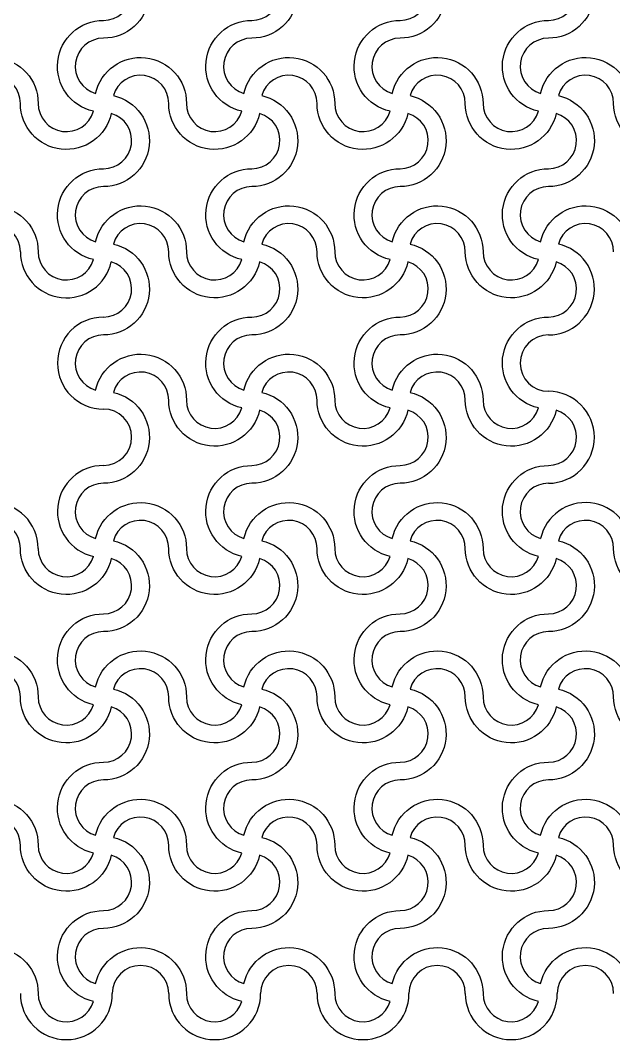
# Model space of a CAD drawing. Header units: millimetres. Extents: x 24 to 345, y 12 to 201.
# Drawn here: x 64.971 to 66.571, y 26.97 to 29.718 of the extents above; entities that cross this region are included whole.
import ezdxf

# ---------------------------------------------------------------- set-up
doc = ezdxf.new("R2010")
doc.units = ezdxf.units.MM
doc.header["$MEASUREMENT"] = 0
doc.layers.add('5th metal (rf+ground)', color=240, linetype='Continuous')

msp = doc.modelspace()

# ---------------------------------------------------------------- linework, layer by layer
at = {"layer": '5th metal (rf+ground)'}
for points in [[(65.21633, 29.86724, -0.8959788), (64.9713, 29.89421, 0.8687853), (64.82227, 29.91524, -0.8959788), (64.7953, 29.67021, 0.8687853), (64.77427, 29.52118, -0.8959788), (65.0193, 29.49421, 0.8687853), (65.16833, 29.47318, -0.8959788), (65.1953, 29.71821, 0.8687853)], [(65.21633, 29.86724, -0.8959788), (64.9713, 29.89421, 0.8687853), (64.82227, 29.91524, -0.8959788), (64.7953, 29.67021, 0.8687853), (64.77427, 29.52118, -0.8959788), (65.0193, 29.49421, 0.8687853), (65.16833, 29.47318, -0.8959788), (65.1953, 29.71821, 0.8687853)], [(65.21633, 29.86724, -0.8959788), (64.9713, 29.89421, 0.8687853), (64.82227, 29.91524, -0.8959788), (64.7953, 29.67021, 0.8687853), (64.77427, 29.52118, -0.8959788), (65.0193, 29.49421, 0.8687853), (65.16833, 29.47318, -0.8959788), (65.1953, 29.71821, 0.8687853)], [(65.21633, 29.86724, -0.8959788), (64.9713, 29.89421, 0.8687853), (64.82227, 29.91524, -0.8959788), (64.7953, 29.67021, 0.8687853), (64.77427, 29.52118, -0.8959788), (65.0193, 29.49421, 0.8687853), (65.16833, 29.47318, -0.8959788), (65.1953, 29.71821, 0.8687853)], [(65.61633, 29.86724, -0.8959788), (65.3713, 29.89421, 0.8687853), (65.22227, 29.91524, -0.8959788), (65.1953, 29.67021, 0.8687853), (65.17427, 29.52118, -0.8959788), (65.4193, 29.49421, 0.8687853), (65.56833, 29.47318, -0.8959788), (65.5953, 29.71821, 0.8687853)], [(65.61633, 29.86724, -0.8959788), (65.3713, 29.89421, 0.8687853), (65.22227, 29.91524, -0.8959788), (65.1953, 29.67021, 0.8687853), (65.17427, 29.52118, -0.8959788), (65.4193, 29.49421, 0.8687853), (65.56833, 29.47318, -0.8959788), (65.5953, 29.71821, 0.8687853)], [(65.61633, 29.86724, -0.8959788), (65.3713, 29.89421, 0.8687853), (65.22227, 29.91524, -0.8959788), (65.1953, 29.67021, 0.8687853), (65.17427, 29.52118, -0.8959788), (65.4193, 29.49421, 0.8687853), (65.56833, 29.47318, -0.8959788), (65.5953, 29.71821, 0.8687853)], [(65.61633, 29.86724, -0.8959788), (65.3713, 29.89421, 0.8687853), (65.22227, 29.91524, -0.8959788), (65.1953, 29.67021, 0.8687853), (65.17427, 29.52118, -0.8959788), (65.4193, 29.49421, 0.8687853), (65.56833, 29.47318, -0.8959788), (65.5953, 29.71821, 0.8687853)], [(66.01633, 29.86724, -0.8959788), (65.7713, 29.89421, 0.8687853), (65.62227, 29.91524, -0.8959788), (65.5953, 29.67021, 0.8687853), (65.57427, 29.52118, -0.8959788), (65.8193, 29.49421, 0.8687853), (65.96833, 29.47318, -0.8959788), (65.9953, 29.71821, 0.8687853)], [(66.01633, 29.86724, -0.8959788), (65.7713, 29.89421, 0.8687853), (65.62227, 29.91524, -0.8959788), (65.5953, 29.67021, 0.8687853), (65.57427, 29.52118, -0.8959788), (65.8193, 29.49421, 0.8687853), (65.96833, 29.47318, -0.8959788), (65.9953, 29.71821, 0.8687853)], [(66.01633, 29.86724, -0.8959788), (65.7713, 29.89421, 0.8687853), (65.62227, 29.91524, -0.8959788), (65.5953, 29.67021, 0.8687853), (65.57427, 29.52118, -0.8959788), (65.8193, 29.49421, 0.8687853), (65.96833, 29.47318, -0.8959788), (65.9953, 29.71821, 0.8687853)], [(66.01633, 29.86724, -0.8959788), (65.7713, 29.89421, 0.8687853), (65.62227, 29.91524, -0.8959788), (65.5953, 29.67021, 0.8687853), (65.57427, 29.52118, -0.8959788), (65.8193, 29.49421, 0.8687853), (65.96833, 29.47318, -0.8959788), (65.9953, 29.71821, 0.8687853)], [(66.41633, 29.86724, -0.8959788), (66.1713, 29.89421, 0.8687853), (66.02227, 29.91524, -0.8959788), (65.9953, 29.67021, 0.8687853), (65.97427, 29.52118, -0.8959788), (66.2193, 29.49421, 0.8687853), (66.36833, 29.47318, -0.8959788), (66.3953, 29.71821, 0.8687853)], [(66.41633, 29.86724, -0.8959788), (66.1713, 29.89421, 0.8687853), (66.02227, 29.91524, -0.8959788), (65.9953, 29.67021, 0.8687853), (65.97427, 29.52118, -0.8959788), (66.2193, 29.49421, 0.8687853), (66.36833, 29.47318, -0.8959788), (66.3953, 29.71821, 0.8687853)], [(66.41633, 29.86724, -0.8959788), (66.1713, 29.89421, 0.8687853), (66.02227, 29.91524, -0.8959788), (65.9953, 29.67021, 0.8687853), (65.97427, 29.52118, -0.8959788), (66.2193, 29.49421, 0.8687853), (66.36833, 29.47318, -0.8959788), (66.3953, 29.71821, 0.8687853)], [(66.41633, 29.86724, -0.8959788), (66.1713, 29.89421, 0.8687853), (66.02227, 29.91524, -0.8959788), (65.9953, 29.67021, 0.8687853), (65.97427, 29.52118, -0.8959788), (66.2193, 29.49421, 0.8687853), (66.36833, 29.47318, -0.8959788), (66.3953, 29.71821, 0.8687853)], [(66.81633, 29.86724, -0.8959788), (66.5713, 29.89421, 0.8687853), (66.42227, 29.91524, -0.8959788), (66.3953, 29.67021, 0.8687853), (66.37427, 29.52118, -0.8959788), (66.6193, 29.49421, 0.8687853), (66.76833, 29.47318, -0.8959788), (66.7953, 29.71821, 0.8687853)], [(66.81633, 29.86724, -0.8959788), (66.5713, 29.89421, 0.8687853), (66.42227, 29.91524, -0.8959788), (66.3953, 29.67021, 0.8687853), (66.37427, 29.52118, -0.8959788), (66.6193, 29.49421, 0.8687853), (66.76833, 29.47318, -0.8959788), (66.7953, 29.71821, 0.8687853)], [(66.81633, 29.86724, -0.8959788), (66.5713, 29.89421, 0.8687853), (66.42227, 29.91524, -0.8959788), (66.3953, 29.67021, 0.8687853), (66.37427, 29.52118, -0.8959788), (66.6193, 29.49421, 0.8687853), (66.76833, 29.47318, -0.8959788), (66.7953, 29.71821, 0.8687853)], [(66.81633, 29.86724, -0.8959788), (66.5713, 29.89421, 0.8687853), (66.42227, 29.91524, -0.8959788), (66.3953, 29.67021, 0.8687853), (66.37427, 29.52118, -0.8959788), (66.6193, 29.49421, 0.8687853), (66.76833, 29.47318, -0.8959788), (66.7953, 29.71821, 0.8687853)], [(65.21633, 29.46724, -0.8959788), (64.9713, 29.49421, 0.8687853), (64.82227, 29.51524, -0.8959788), (64.7953, 29.27021, 0.8687853), (64.77427, 29.12118, -0.8959788), (65.0193, 29.09421, 0.8687853), (65.16833, 29.07318, -0.8959788), (65.1953, 29.31821, 0.8687853)], [(65.21633, 29.46724, -0.8959788), (64.9713, 29.49421, 0.8687853), (64.82227, 29.51524, -0.8959788), (64.7953, 29.27021, 0.8687853), (64.77427, 29.12118, -0.8959788), (65.0193, 29.09421, 0.8687853), (65.16833, 29.07318, -0.8959788), (65.1953, 29.31821, 0.8687853)], [(65.21633, 29.46724, -0.8959788), (64.9713, 29.49421, 0.8687853), (64.82227, 29.51524, -0.8959788), (64.7953, 29.27021, 0.8687853), (64.77427, 29.12118, -0.8959788), (65.0193, 29.09421, 0.8687853), (65.16833, 29.07318, -0.8959788), (65.1953, 29.31821, 0.8687853)], [(65.21633, 29.46724, -0.8959788), (64.9713, 29.49421, 0.8687853), (64.82227, 29.51524, -0.8959788), (64.7953, 29.27021, 0.8687853), (64.77427, 29.12118, -0.8959788), (65.0193, 29.09421, 0.8687853), (65.16833, 29.07318, -0.8959788), (65.1953, 29.31821, 0.8687853)], [(65.61633, 29.46724, -0.8959788), (65.3713, 29.49421, 0.8687853), (65.22227, 29.51524, -0.8959788), (65.1953, 29.27021, 0.8687853), (65.17427, 29.12118, -0.8959788), (65.4193, 29.09421, 0.8687853), (65.56833, 29.07318, -0.8959788), (65.5953, 29.31821, 0.8687853)], [(65.61633, 29.46724, -0.8959788), (65.3713, 29.49421, 0.8687853), (65.22227, 29.51524, -0.8959788), (65.1953, 29.27021, 0.8687853), (65.17427, 29.12118, -0.8959788), (65.4193, 29.09421, 0.8687853), (65.56833, 29.07318, -0.8959788), (65.5953, 29.31821, 0.8687853)], [(65.61633, 29.46724, -0.8959788), (65.3713, 29.49421, 0.8687853), (65.22227, 29.51524, -0.8959788), (65.1953, 29.27021, 0.8687853), (65.17427, 29.12118, -0.8959788), (65.4193, 29.09421, 0.8687853), (65.56833, 29.07318, -0.8959788), (65.5953, 29.31821, 0.8687853)], [(65.61633, 29.46724, -0.8959788), (65.3713, 29.49421, 0.8687853), (65.22227, 29.51524, -0.8959788), (65.1953, 29.27021, 0.8687853), (65.17427, 29.12118, -0.8959788), (65.4193, 29.09421, 0.8687853), (65.56833, 29.07318, -0.8959788), (65.5953, 29.31821, 0.8687853)], [(66.01633, 29.46724, -0.8959788), (65.7713, 29.49421, 0.8687853), (65.62227, 29.51524, -0.8959788), (65.5953, 29.27021, 0.8687853), (65.57427, 29.12118, -0.8959788), (65.8193, 29.09421, 0.8687853), (65.96833, 29.07318, -0.8959788), (65.9953, 29.31821, 0.8687853)], [(66.01633, 29.46724, -0.8959788), (65.7713, 29.49421, 0.8687853), (65.62227, 29.51524, -0.8959788), (65.5953, 29.27021, 0.8687853), (65.57427, 29.12118, -0.8959788), (65.8193, 29.09421, 0.8687853), (65.96833, 29.07318, -0.8959788), (65.9953, 29.31821, 0.8687853)], [(66.01633, 29.46724, -0.8959788), (65.7713, 29.49421, 0.8687853), (65.62227, 29.51524, -0.8959788), (65.5953, 29.27021, 0.8687853), (65.57427, 29.12118, -0.8959788), (65.8193, 29.09421, 0.8687853), (65.96833, 29.07318, -0.8959788), (65.9953, 29.31821, 0.8687853)], [(66.01633, 29.46724, -0.8959788), (65.7713, 29.49421, 0.8687853), (65.62227, 29.51524, -0.8959788), (65.5953, 29.27021, 0.8687853), (65.57427, 29.12118, -0.8959788), (65.8193, 29.09421, 0.8687853), (65.96833, 29.07318, -0.8959788), (65.9953, 29.31821, 0.8687853)], [(66.41633, 29.46724, -0.8959788), (66.1713, 29.49421, 0.8687853), (66.02227, 29.51524, -0.8959788), (65.9953, 29.27021, 0.8687853), (65.97427, 29.12118, -0.8959788), (66.2193, 29.09421, 0.8687853), (66.36833, 29.07318, -0.8959788), (66.3953, 29.31821, 0.8687853)], [(66.41633, 29.46724, -0.8959788), (66.1713, 29.49421, 0.8687853), (66.02227, 29.51524, -0.8959788), (65.9953, 29.27021, 0.8687853), (65.97427, 29.12118, -0.8959788), (66.2193, 29.09421, 0.8687853), (66.36833, 29.07318, -0.8959788), (66.3953, 29.31821, 0.8687853)], [(66.41633, 29.46724, -0.8959788), (66.1713, 29.49421, 0.8687853), (66.02227, 29.51524, -0.8959788), (65.9953, 29.27021, 0.8687853), (65.97427, 29.12118, -0.8959788), (66.2193, 29.09421, 0.8687853), (66.36833, 29.07318, -0.8959788), (66.3953, 29.31821, 0.8687853)], [(66.41633, 29.46724, -0.8959788), (66.1713, 29.49421, 0.8687853), (66.02227, 29.51524, -0.8959788), (65.9953, 29.27021, 0.8687853), (65.97427, 29.12118, -0.8959788), (66.2193, 29.09421, 0.8687853), (66.36833, 29.07318, -0.8959788), (66.3953, 29.31821, 0.8687853)], [(66.81633, 29.46724, -0.8959788), (66.5713, 29.49421, 0.8687853), (66.42227, 29.51524, -0.8959788), (66.3953, 29.27021, 0.8687853), (66.37427, 29.12118, -0.8959788), (66.6193, 29.09421, 0.8687853), (66.76833, 29.07318, -0.8959788), (66.7953, 29.31821, 0.8687853)], [(66.81633, 29.46724, -0.8959788), (66.5713, 29.49421, 0.8687853), (66.42227, 29.51524, -0.8959788), (66.3953, 29.27021, 0.8687853), (66.37427, 29.12118, -0.8959788), (66.6193, 29.09421, 0.8687853), (66.76833, 29.07318, -0.8959788), (66.7953, 29.31821, 0.8687853)], [(66.81633, 29.46724, -0.8959788), (66.5713, 29.49421, 0.8687853), (66.42227, 29.51524, -0.8959788), (66.3953, 29.27021, 0.8687853), (66.37427, 29.12118, -0.8959788), (66.6193, 29.09421, 0.8687853), (66.76833, 29.07318, -0.8959788), (66.7953, 29.31821, 0.8687853)], [(66.81633, 29.46724, -0.8959788), (66.5713, 29.49421, 0.8687853), (66.42227, 29.51524, -0.8959788), (66.3953, 29.27021, 0.8687853), (66.37427, 29.12118, -0.8959788), (66.6193, 29.09421, 0.8687853), (66.76833, 29.07318, -0.8959788), (66.7953, 29.31821, 0.8687853)], [(65.61633, 29.06724, -0.8959788), (65.3713, 29.09421, 0.8687853), (65.22227, 29.11524, -0.8959788), (65.1953, 28.87021, 0.8687853), (65.17427, 28.72118, -0.8959788), (65.4193, 28.69421, 0.8687853), (65.56833, 28.67318, -0.8959788), (65.5953, 28.91821, 0.8687853)], [(65.61633, 29.06724, -0.8959788), (65.3713, 29.09421, 0.8687853), (65.22227, 29.11524, -0.8959788), (65.1953, 28.87021, 0.8687853), (65.17427, 28.72118, -0.8959788), (65.4193, 28.69421, 0.8687853), (65.56833, 28.67318, -0.8959788), (65.5953, 28.91821, 0.8687853)], [(65.61633, 29.06724, -0.8959788), (65.3713, 29.09421, 0.8687853), (65.22227, 29.11524, -0.8959788), (65.1953, 28.87021, 0.8687853), (65.17427, 28.72118, -0.8959788), (65.4193, 28.69421, 0.8687853), (65.56833, 28.67318, -0.8959788), (65.5953, 28.91821, 0.8687853)], [(65.61633, 29.06724, -0.8959788), (65.3713, 29.09421, 0.8687853), (65.22227, 29.11524, -0.8959788), (65.1953, 28.87021, 0.8687853), (65.17427, 28.72118, -0.8959788), (65.4193, 28.69421, 0.8687853), (65.56833, 28.67318, -0.8959788), (65.5953, 28.91821, 0.8687853)], [(66.01633, 29.06724, -0.8959788), (65.7713, 29.09421, 0.8687853), (65.62227, 29.11524, -0.8959788), (65.5953, 28.87021, 0.8687853), (65.57427, 28.72118, -0.8959788), (65.8193, 28.69421, 0.8687853), (65.96833, 28.67318, -0.8959788), (65.9953, 28.91821, 0.8687853)], [(66.01633, 29.06724, -0.8959788), (65.7713, 29.09421, 0.8687853), (65.62227, 29.11524, -0.8959788), (65.5953, 28.87021, 0.8687853), (65.57427, 28.72118, -0.8959788), (65.8193, 28.69421, 0.8687853), (65.96833, 28.67318, -0.8959788), (65.9953, 28.91821, 0.8687853)], [(66.01633, 29.06724, -0.8959788), (65.7713, 29.09421, 0.8687853), (65.62227, 29.11524, -0.8959788), (65.5953, 28.87021, 0.8687853), (65.57427, 28.72118, -0.8959788), (65.8193, 28.69421, 0.8687853), (65.96833, 28.67318, -0.8959788), (65.9953, 28.91821, 0.8687853)], [(66.01633, 29.06724, -0.8959788), (65.7713, 29.09421, 0.8687853), (65.62227, 29.11524, -0.8959788), (65.5953, 28.87021, 0.8687853), (65.57427, 28.72118, -0.8959788), (65.8193, 28.69421, 0.8687853), (65.96833, 28.67318, -0.8959788), (65.9953, 28.91821, 0.8687853)], [(66.41633, 29.06724, -0.8959788), (66.1713, 29.09421, 0.8687853), (66.02227, 29.11524, -0.8959788), (65.9953, 28.87021, 0.8687853), (65.97427, 28.72118, -0.8959788), (66.2193, 28.69421, 0.8687853), (66.36833, 28.67318, -0.8959788), (66.3953, 28.91821, 0.8687853)], [(66.41633, 29.06724, -0.8959788), (66.1713, 29.09421, 0.8687853), (66.02227, 29.11524, -0.8959788), (65.9953, 28.87021, 0.8687853), (65.97427, 28.72118, -0.8959788), (66.2193, 28.69421, 0.8687853), (66.36833, 28.67318, -0.8959788), (66.3953, 28.91821, 0.8687853)], [(66.41633, 29.06724, -0.8959788), (66.1713, 29.09421, 0.8687853), (66.02227, 29.11524, -0.8959788), (65.9953, 28.87021, 0.8687853), (65.97427, 28.72118, -0.8959788), (66.2193, 28.69421, 0.8687853), (66.36833, 28.67318, -0.8959788), (66.3953, 28.91821, 0.8687853)], [(66.41633, 29.06724, -0.8959788), (66.1713, 29.09421, 0.8687853), (66.02227, 29.11524, -0.8959788), (65.9953, 28.87021, 0.8687853), (65.97427, 28.72118, -0.8959788), (66.2193, 28.69421, 0.8687853), (66.36833, 28.67318, -0.8959788), (66.3953, 28.91821, 0.8687853)], [(65.1953, 28.47021, 0.8687853), (65.17427, 28.32118, -0.8959788), (65.4193, 28.29421, 0.8687853), (65.56833, 28.27318, -0.8959788), (65.5953, 28.51821, 0.8687853), (65.61633, 28.66724, -0.8959788), (65.3713, 28.69421, 0.8687853), (65.22227, 28.71524, -0.8959788)], [(65.1953, 28.47021, 0.8687853), (65.17427, 28.32118, -0.8959788), (65.4193, 28.29421, 0.8687853), (65.56833, 28.27318, -0.8959788), (65.5953, 28.51821, 0.8687853), (65.61633, 28.66724, -0.8959788), (65.3713, 28.69421, 0.8687853), (65.22227, 28.71524, -0.8959788)], [(65.1953, 28.47021, 0.8687853), (65.17427, 28.32118, -0.8959788), (65.4193, 28.29421, 0.8687853), (65.56833, 28.27318, -0.8959788), (65.5953, 28.51821, 0.8687853), (65.61633, 28.66724, -0.8959788), (65.3713, 28.69421, 0.8687853), (65.22227, 28.71524, -0.8959788)], [(65.1953, 28.47021, 0.8687853), (65.17427, 28.32118, -0.8959788), (65.4193, 28.29421, 0.8687853), (65.56833, 28.27318, -0.8959788), (65.5953, 28.51821, 0.8687853), (65.61633, 28.66724, -0.8959788), (65.3713, 28.69421, 0.8687853), (65.22227, 28.71524, -0.8959788)], [(65.5953, 28.47021, 0.8687853), (65.57427, 28.32118, -0.8959788), (65.8193, 28.29421, 0.8687853), (65.96833, 28.27318, -0.8959788), (65.9953, 28.51821, 0.8687853), (66.01633, 28.66724, -0.8959788), (65.7713, 28.69421, 0.8687853), (65.62227, 28.71524, -0.8959788)], [(65.5953, 28.47021, 0.8687853), (65.57427, 28.32118, -0.8959788), (65.8193, 28.29421, 0.8687853), (65.96833, 28.27318, -0.8959788), (65.9953, 28.51821, 0.8687853), (66.01633, 28.66724, -0.8959788), (65.7713, 28.69421, 0.8687853), (65.62227, 28.71524, -0.8959788)], [(65.5953, 28.47021, 0.8687853), (65.57427, 28.32118, -0.8959788), (65.8193, 28.29421, 0.8687853), (65.96833, 28.27318, -0.8959788), (65.9953, 28.51821, 0.8687853), (66.01633, 28.66724, -0.8959788), (65.7713, 28.69421, 0.8687853), (65.62227, 28.71524, -0.8959788)], [(65.5953, 28.47021, 0.8687853), (65.57427, 28.32118, -0.8959788), (65.8193, 28.29421, 0.8687853), (65.96833, 28.27318, -0.8959788), (65.9953, 28.51821, 0.8687853), (66.01633, 28.66724, -0.8959788), (65.7713, 28.69421, 0.8687853), (65.62227, 28.71524, -0.8959788)], [(65.9953, 28.47021, 0.8687853), (65.97427, 28.32118, -0.8959788), (66.2193, 28.29421, 0.8687853), (66.36833, 28.27318, -0.8959788), (66.3953, 28.51821, 0.8687853), (66.41633, 28.66724, -0.8959788), (66.1713, 28.69421, 0.8687853), (66.02227, 28.71524, -0.8959788)], [(65.9953, 28.47021, 0.8687853), (65.97427, 28.32118, -0.8959788), (66.2193, 28.29421, 0.8687853), (66.36833, 28.27318, -0.8959788), (66.3953, 28.51821, 0.8687853), (66.41633, 28.66724, -0.8959788), (66.1713, 28.69421, 0.8687853), (66.02227, 28.71524, -0.8959788)], [(65.9953, 28.47021, 0.8687853), (65.97427, 28.32118, -0.8959788), (66.2193, 28.29421, 0.8687853), (66.36833, 28.27318, -0.8959788), (66.3953, 28.51821, 0.8687853), (66.41633, 28.66724, -0.8959788), (66.1713, 28.69421, 0.8687853), (66.02227, 28.71524, -0.8959788)], [(65.9953, 28.47021, 0.8687853), (65.97427, 28.32118, -0.8959788), (66.2193, 28.29421, 0.8687853), (66.36833, 28.27318, -0.8959788), (66.3953, 28.51821, 0.8687853), (66.41633, 28.66724, -0.8959788), (66.1713, 28.69421, 0.8687853), (66.02227, 28.71524, -0.8959788)], [(64.9713, 28.29421, 0.8687853), (64.82227, 28.31524, -0.8959788), (64.7953, 28.07021, 0.8687853), (64.77427, 27.92118, -0.8959788), (65.0193, 27.89421, 0.8687853), (65.16833, 27.87318, -0.8959788), (65.1953, 28.11821, 0.8687853), (65.21633, 28.26724, -0.8959788)], [(64.9713, 28.29421, 0.8687853), (64.82227, 28.31524, -0.8959788), (64.7953, 28.07021, 0.8687853), (64.77427, 27.92118, -0.8959788), (65.0193, 27.89421, 0.8687853), (65.16833, 27.87318, -0.8959788), (65.1953, 28.11821, 0.8687853), (65.21633, 28.26724, -0.8959788)], [(64.9713, 28.29421, 0.8687853), (64.82227, 28.31524, -0.8959788), (64.7953, 28.07021, 0.8687853), (64.77427, 27.92118, -0.8959788), (65.0193, 27.89421, 0.8687853), (65.16833, 27.87318, -0.8959788), (65.1953, 28.11821, 0.8687853), (65.21633, 28.26724, -0.8959788)], [(64.9713, 28.29421, 0.8687853), (64.82227, 28.31524, -0.8959788), (64.7953, 28.07021, 0.8687853), (64.77427, 27.92118, -0.8959788), (65.0193, 27.89421, 0.8687853), (65.16833, 27.87318, -0.8959788), (65.1953, 28.11821, 0.8687853), (65.21633, 28.26724, -0.8959788)], [(65.3713, 28.29421, 0.8687853), (65.22227, 28.31524, -0.8959788), (65.1953, 28.07021, 0.8687853), (65.17427, 27.92118, -0.8959788), (65.4193, 27.89421, 0.8687853), (65.56833, 27.87318, -0.8959788), (65.5953, 28.11821, 0.8687853), (65.61633, 28.26724, -0.8959788)], [(65.3713, 28.29421, 0.8687853), (65.22227, 28.31524, -0.8959788), (65.1953, 28.07021, 0.8687853), (65.17427, 27.92118, -0.8959788), (65.4193, 27.89421, 0.8687853), (65.56833, 27.87318, -0.8959788), (65.5953, 28.11821, 0.8687853), (65.61633, 28.26724, -0.8959788)], [(65.3713, 28.29421, 0.8687853), (65.22227, 28.31524, -0.8959788), (65.1953, 28.07021, 0.8687853), (65.17427, 27.92118, -0.8959788), (65.4193, 27.89421, 0.8687853), (65.56833, 27.87318, -0.8959788), (65.5953, 28.11821, 0.8687853), (65.61633, 28.26724, -0.8959788)], [(65.3713, 28.29421, 0.8687853), (65.22227, 28.31524, -0.8959788), (65.1953, 28.07021, 0.8687853), (65.17427, 27.92118, -0.8959788), (65.4193, 27.89421, 0.8687853), (65.56833, 27.87318, -0.8959788), (65.5953, 28.11821, 0.8687853), (65.61633, 28.26724, -0.8959788)], [(65.7713, 28.29421, 0.8687853), (65.62227, 28.31524, -0.8959788), (65.5953, 28.07021, 0.8687853), (65.57427, 27.92118, -0.8959788), (65.8193, 27.89421, 0.8687853), (65.96833, 27.87318, -0.8959788), (65.9953, 28.11821, 0.8687853), (66.01633, 28.26724, -0.8959788)], [(65.7713, 28.29421, 0.8687853), (65.62227, 28.31524, -0.8959788), (65.5953, 28.07021, 0.8687853), (65.57427, 27.92118, -0.8959788), (65.8193, 27.89421, 0.8687853), (65.96833, 27.87318, -0.8959788), (65.9953, 28.11821, 0.8687853), (66.01633, 28.26724, -0.8959788)], [(65.7713, 28.29421, 0.8687853), (65.62227, 28.31524, -0.8959788), (65.5953, 28.07021, 0.8687853), (65.57427, 27.92118, -0.8959788), (65.8193, 27.89421, 0.8687853), (65.96833, 27.87318, -0.8959788), (65.9953, 28.11821, 0.8687853), (66.01633, 28.26724, -0.8959788)], [(65.7713, 28.29421, 0.8687853), (65.62227, 28.31524, -0.8959788), (65.5953, 28.07021, 0.8687853), (65.57427, 27.92118, -0.8959788), (65.8193, 27.89421, 0.8687853), (65.96833, 27.87318, -0.8959788), (65.9953, 28.11821, 0.8687853), (66.01633, 28.26724, -0.8959788)], [(66.1713, 28.29421, 0.8687853), (66.02227, 28.31524, -0.8959788), (65.9953, 28.07021, 0.8687853), (65.97427, 27.92118, -0.8959788), (66.2193, 27.89421, 0.8687853), (66.36833, 27.87318, -0.8959788), (66.3953, 28.11821, 0.8687853), (66.41633, 28.26724, -0.8959788)], [(66.1713, 28.29421, 0.8687853), (66.02227, 28.31524, -0.8959788), (65.9953, 28.07021, 0.8687853), (65.97427, 27.92118, -0.8959788), (66.2193, 27.89421, 0.8687853), (66.36833, 27.87318, -0.8959788), (66.3953, 28.11821, 0.8687853), (66.41633, 28.26724, -0.8959788)], [(66.1713, 28.29421, 0.8687853), (66.02227, 28.31524, -0.8959788), (65.9953, 28.07021, 0.8687853), (65.97427, 27.92118, -0.8959788), (66.2193, 27.89421, 0.8687853), (66.36833, 27.87318, -0.8959788), (66.3953, 28.11821, 0.8687853), (66.41633, 28.26724, -0.8959788)], [(66.1713, 28.29421, 0.8687853), (66.02227, 28.31524, -0.8959788), (65.9953, 28.07021, 0.8687853), (65.97427, 27.92118, -0.8959788), (66.2193, 27.89421, 0.8687853), (66.36833, 27.87318, -0.8959788), (66.3953, 28.11821, 0.8687853), (66.41633, 28.26724, -0.8959788)], [(66.5713, 28.29421, 0.8687853), (66.42227, 28.31524, -0.8959788), (66.3953, 28.07021, 0.8687853), (66.37427, 27.92118, -0.8959788), (66.6193, 27.89421, 0.8687853), (66.76833, 27.87318, -0.8959788), (66.7953, 28.11821, 0.8687853), (66.81633, 28.26724, -0.8959788)], [(66.5713, 28.29421, 0.8687853), (66.42227, 28.31524, -0.8959788), (66.3953, 28.07021, 0.8687853), (66.37427, 27.92118, -0.8959788), (66.6193, 27.89421, 0.8687853), (66.76833, 27.87318, -0.8959788), (66.7953, 28.11821, 0.8687853), (66.81633, 28.26724, -0.8959788)], [(66.5713, 28.29421, 0.8687853), (66.42227, 28.31524, -0.8959788), (66.3953, 28.07021, 0.8687853), (66.37427, 27.92118, -0.8959788), (66.6193, 27.89421, 0.8687853), (66.76833, 27.87318, -0.8959788), (66.7953, 28.11821, 0.8687853), (66.81633, 28.26724, -0.8959788)], [(66.5713, 28.29421, 0.8687853), (66.42227, 28.31524, -0.8959788), (66.3953, 28.07021, 0.8687853), (66.37427, 27.92118, -0.8959788), (66.6193, 27.89421, 0.8687853), (66.76833, 27.87318, -0.8959788), (66.7953, 28.11821, 0.8687853), (66.81633, 28.26724, -0.8959788)], [(64.9713, 27.89421, 0.8687853), (64.82227, 27.91524, -0.8959788), (64.7953, 27.67021, 0.8687853), (64.77427, 27.52118, -0.8959788), (65.0193, 27.49421, 0.8687853), (65.16833, 27.47318, -0.8959788), (65.1953, 27.71821, 0.8687853), (65.21633, 27.86724, -0.8959788)], [(64.9713, 27.89421, 0.8687853), (64.82227, 27.91524, -0.8959788), (64.7953, 27.67021, 0.8687853), (64.77427, 27.52118, -0.8959788), (65.0193, 27.49421, 0.8687853), (65.16833, 27.47318, -0.8959788), (65.1953, 27.71821, 0.8687853), (65.21633, 27.86724, -0.8959788)], [(64.9713, 27.89421, 0.8687853), (64.82227, 27.91524, -0.8959788), (64.7953, 27.67021, 0.8687853), (64.77427, 27.52118, -0.8959788), (65.0193, 27.49421, 0.8687853), (65.16833, 27.47318, -0.8959788), (65.1953, 27.71821, 0.8687853), (65.21633, 27.86724, -0.8959788)], [(64.9713, 27.89421, 0.8687853), (64.82227, 27.91524, -0.8959788), (64.7953, 27.67021, 0.8687853), (64.77427, 27.52118, -0.8959788), (65.0193, 27.49421, 0.8687853), (65.16833, 27.47318, -0.8959788), (65.1953, 27.71821, 0.8687853), (65.21633, 27.86724, -0.8959788)], [(65.3713, 27.89421, 0.8687853), (65.22227, 27.91524, -0.8959788), (65.1953, 27.67021, 0.8687853), (65.17427, 27.52118, -0.8959788), (65.4193, 27.49421, 0.8687853), (65.56833, 27.47318, -0.8959788), (65.5953, 27.71821, 0.8687853), (65.61633, 27.86724, -0.8959788)], [(65.3713, 27.89421, 0.8687853), (65.22227, 27.91524, -0.8959788), (65.1953, 27.67021, 0.8687853), (65.17427, 27.52118, -0.8959788), (65.4193, 27.49421, 0.8687853), (65.56833, 27.47318, -0.8959788), (65.5953, 27.71821, 0.8687853), (65.61633, 27.86724, -0.8959788)], [(65.3713, 27.89421, 0.8687853), (65.22227, 27.91524, -0.8959788), (65.1953, 27.67021, 0.8687853), (65.17427, 27.52118, -0.8959788), (65.4193, 27.49421, 0.8687853), (65.56833, 27.47318, -0.8959788), (65.5953, 27.71821, 0.8687853), (65.61633, 27.86724, -0.8959788)], [(65.3713, 27.89421, 0.8687853), (65.22227, 27.91524, -0.8959788), (65.1953, 27.67021, 0.8687853), (65.17427, 27.52118, -0.8959788), (65.4193, 27.49421, 0.8687853), (65.56833, 27.47318, -0.8959788), (65.5953, 27.71821, 0.8687853), (65.61633, 27.86724, -0.8959788)], [(65.7713, 27.89421, 0.8687853), (65.62227, 27.91524, -0.8959788), (65.5953, 27.67021, 0.8687853), (65.57427, 27.52118, -0.8959788), (65.8193, 27.49421, 0.8687853), (65.96833, 27.47318, -0.8959788), (65.9953, 27.71821, 0.8687853), (66.01633, 27.86724, -0.8959788)], [(65.7713, 27.89421, 0.8687853), (65.62227, 27.91524, -0.8959788), (65.5953, 27.67021, 0.8687853), (65.57427, 27.52118, -0.8959788), (65.8193, 27.49421, 0.8687853), (65.96833, 27.47318, -0.8959788), (65.9953, 27.71821, 0.8687853), (66.01633, 27.86724, -0.8959788)], [(65.7713, 27.89421, 0.8687853), (65.62227, 27.91524, -0.8959788), (65.5953, 27.67021, 0.8687853), (65.57427, 27.52118, -0.8959788), (65.8193, 27.49421, 0.8687853), (65.96833, 27.47318, -0.8959788), (65.9953, 27.71821, 0.8687853), (66.01633, 27.86724, -0.8959788)], [(65.7713, 27.89421, 0.8687853), (65.62227, 27.91524, -0.8959788), (65.5953, 27.67021, 0.8687853), (65.57427, 27.52118, -0.8959788), (65.8193, 27.49421, 0.8687853), (65.96833, 27.47318, -0.8959788), (65.9953, 27.71821, 0.8687853), (66.01633, 27.86724, -0.8959788)], [(66.1713, 27.89421, 0.8687853), (66.02227, 27.91524, -0.8959788), (65.9953, 27.67021, 0.8687853), (65.97427, 27.52118, -0.8959788), (66.2193, 27.49421, 0.8687853), (66.36833, 27.47318, -0.8959788), (66.3953, 27.71821, 0.8687853), (66.41633, 27.86724, -0.8959788)], [(66.1713, 27.89421, 0.8687853), (66.02227, 27.91524, -0.8959788), (65.9953, 27.67021, 0.8687853), (65.97427, 27.52118, -0.8959788), (66.2193, 27.49421, 0.8687853), (66.36833, 27.47318, -0.8959788), (66.3953, 27.71821, 0.8687853), (66.41633, 27.86724, -0.8959788)], [(66.1713, 27.89421, 0.8687853), (66.02227, 27.91524, -0.8959788), (65.9953, 27.67021, 0.8687853), (65.97427, 27.52118, -0.8959788), (66.2193, 27.49421, 0.8687853), (66.36833, 27.47318, -0.8959788), (66.3953, 27.71821, 0.8687853), (66.41633, 27.86724, -0.8959788)], [(66.1713, 27.89421, 0.8687853), (66.02227, 27.91524, -0.8959788), (65.9953, 27.67021, 0.8687853), (65.97427, 27.52118, -0.8959788), (66.2193, 27.49421, 0.8687853), (66.36833, 27.47318, -0.8959788), (66.3953, 27.71821, 0.8687853), (66.41633, 27.86724, -0.8959788)], [(66.5713, 27.89421, 0.8687853), (66.42227, 27.91524, -0.8959788), (66.3953, 27.67021, 0.8687853), (66.37427, 27.52118, -0.8959788), (66.6193, 27.49421, 0.8687853), (66.76833, 27.47318, -0.8959788), (66.7953, 27.71821, 0.8687853), (66.81633, 27.86724, -0.8959788)], [(66.5713, 27.89421, 0.8687853), (66.42227, 27.91524, -0.8959788), (66.3953, 27.67021, 0.8687853), (66.37427, 27.52118, -0.8959788), (66.6193, 27.49421, 0.8687853), (66.76833, 27.47318, -0.8959788), (66.7953, 27.71821, 0.8687853), (66.81633, 27.86724, -0.8959788)], [(66.5713, 27.89421, 0.8687853), (66.42227, 27.91524, -0.8959788), (66.3953, 27.67021, 0.8687853), (66.37427, 27.52118, -0.8959788), (66.6193, 27.49421, 0.8687853), (66.76833, 27.47318, -0.8959788), (66.7953, 27.71821, 0.8687853), (66.81633, 27.86724, -0.8959788)], [(66.5713, 27.89421, 0.8687853), (66.42227, 27.91524, -0.8959788), (66.3953, 27.67021, 0.8687853), (66.37427, 27.52118, -0.8959788), (66.6193, 27.49421, 0.8687853), (66.76833, 27.47318, -0.8959788), (66.7953, 27.71821, 0.8687853), (66.81633, 27.86724, -0.8959788)], [(64.9713, 27.49421, 0.8687853), (64.82227, 27.51524, -0.8959788), (64.7953, 27.27021, 0.8687853), (64.77427, 27.12118, -0.8959788), (65.0193, 27.09421, 0.8687853), (65.16833, 27.07318, -0.8959788), (65.1953, 27.31821, 0.8687853), (65.21633, 27.46724, -0.8959788)], [(64.9713, 27.49421, 0.8687853), (64.82227, 27.51524, -0.8959788), (64.7953, 27.27021, 0.8687853), (64.77427, 27.12118, -0.8959788), (65.0193, 27.09421, 0.8687853), (65.16833, 27.07318, -0.8959788), (65.1953, 27.31821, 0.8687853), (65.21633, 27.46724, -0.8959788)], [(64.9713, 27.49421, 0.8687853), (64.82227, 27.51524, -0.8959788), (64.7953, 27.27021, 0.8687853), (64.77427, 27.12118, -0.8959788), (65.0193, 27.09421, 0.8687853), (65.16833, 27.07318, -0.8959788), (65.1953, 27.31821, 0.8687853), (65.21633, 27.46724, -0.8959788)], [(64.9713, 27.49421, 0.8687853), (64.82227, 27.51524, -0.8959788), (64.7953, 27.27021, 0.8687853), (64.77427, 27.12118, -0.8959788), (65.0193, 27.09421, 0.8687853), (65.16833, 27.07318, -0.8959788), (65.1953, 27.31821, 0.8687853), (65.21633, 27.46724, -0.8959788)], [(65.3713, 27.49421, 0.8687853), (65.22227, 27.51524, -0.8959788), (65.1953, 27.27021, 0.8687853), (65.17427, 27.12118, -0.8959788), (65.4193, 27.09421, 0.8687853), (65.56833, 27.07318, -0.8959788), (65.5953, 27.31821, 0.8687853), (65.61633, 27.46724, -0.8959788)], [(65.3713, 27.49421, 0.8687853), (65.22227, 27.51524, -0.8959788), (65.1953, 27.27021, 0.8687853), (65.17427, 27.12118, -0.8959788), (65.4193, 27.09421, 0.8687853), (65.56833, 27.07318, -0.8959788), (65.5953, 27.31821, 0.8687853), (65.61633, 27.46724, -0.8959788)], [(65.3713, 27.49421, 0.8687853), (65.22227, 27.51524, -0.8959788), (65.1953, 27.27021, 0.8687853), (65.17427, 27.12118, -0.8959788), (65.4193, 27.09421, 0.8687853), (65.56833, 27.07318, -0.8959788), (65.5953, 27.31821, 0.8687853), (65.61633, 27.46724, -0.8959788)], [(65.3713, 27.49421, 0.8687853), (65.22227, 27.51524, -0.8959788), (65.1953, 27.27021, 0.8687853), (65.17427, 27.12118, -0.8959788), (65.4193, 27.09421, 0.8687853), (65.56833, 27.07318, -0.8959788), (65.5953, 27.31821, 0.8687853), (65.61633, 27.46724, -0.8959788)], [(65.7713, 27.49421, 0.8687853), (65.62227, 27.51524, -0.8959788), (65.5953, 27.27021, 0.8687853), (65.57427, 27.12118, -0.8959788), (65.8193, 27.09421, 0.8687853), (65.96833, 27.07318, -0.8959788), (65.9953, 27.31821, 0.8687853), (66.01633, 27.46724, -0.8959788)], [(65.7713, 27.49421, 0.8687853), (65.62227, 27.51524, -0.8959788), (65.5953, 27.27021, 0.8687853), (65.57427, 27.12118, -0.8959788), (65.8193, 27.09421, 0.8687853), (65.96833, 27.07318, -0.8959788), (65.9953, 27.31821, 0.8687853), (66.01633, 27.46724, -0.8959788)], [(65.7713, 27.49421, 0.8687853), (65.62227, 27.51524, -0.8959788), (65.5953, 27.27021, 0.8687853), (65.57427, 27.12118, -0.8959788), (65.8193, 27.09421, 0.8687853), (65.96833, 27.07318, -0.8959788), (65.9953, 27.31821, 0.8687853), (66.01633, 27.46724, -0.8959788)], [(65.7713, 27.49421, 0.8687853), (65.62227, 27.51524, -0.8959788), (65.5953, 27.27021, 0.8687853), (65.57427, 27.12118, -0.8959788), (65.8193, 27.09421, 0.8687853), (65.96833, 27.07318, -0.8959788), (65.9953, 27.31821, 0.8687853), (66.01633, 27.46724, -0.8959788)], [(66.1713, 27.49421, 0.8687853), (66.02227, 27.51524, -0.8959788), (65.9953, 27.27021, 0.8687853), (65.97427, 27.12118, -0.8959788), (66.2193, 27.09421, 0.8687853), (66.36833, 27.07318, -0.8959788), (66.3953, 27.31821, 0.8687853), (66.41633, 27.46724, -0.8959788)], [(66.1713, 27.49421, 0.8687853), (66.02227, 27.51524, -0.8959788), (65.9953, 27.27021, 0.8687853), (65.97427, 27.12118, -0.8959788), (66.2193, 27.09421, 0.8687853), (66.36833, 27.07318, -0.8959788), (66.3953, 27.31821, 0.8687853), (66.41633, 27.46724, -0.8959788)], [(66.1713, 27.49421, 0.8687853), (66.02227, 27.51524, -0.8959788), (65.9953, 27.27021, 0.8687853), (65.97427, 27.12118, -0.8959788), (66.2193, 27.09421, 0.8687853), (66.36833, 27.07318, -0.8959788), (66.3953, 27.31821, 0.8687853), (66.41633, 27.46724, -0.8959788)], [(66.1713, 27.49421, 0.8687853), (66.02227, 27.51524, -0.8959788), (65.9953, 27.27021, 0.8687853), (65.97427, 27.12118, -0.8959788), (66.2193, 27.09421, 0.8687853), (66.36833, 27.07318, -0.8959788), (66.3953, 27.31821, 0.8687853), (66.41633, 27.46724, -0.8959788)], [(66.5713, 27.49421, 0.8687853), (66.42227, 27.51524, -0.8959788), (66.3953, 27.27021, 0.8687853), (66.37427, 27.12118, -0.8959788), (66.6193, 27.09421, 0.8687853), (66.76833, 27.07318, -0.8959788), (66.7953, 27.31821, 0.8687853), (66.81633, 27.46724, -0.8959788)], [(66.5713, 27.49421, 0.8687853), (66.42227, 27.51524, -0.8959788), (66.3953, 27.27021, 0.8687853), (66.37427, 27.12118, -0.8959788), (66.6193, 27.09421, 0.8687853), (66.76833, 27.07318, -0.8959788), (66.7953, 27.31821, 0.8687853), (66.81633, 27.46724, -0.8959788)], [(66.5713, 27.49421, 0.8687853), (66.42227, 27.51524, -0.8959788), (66.3953, 27.27021, 0.8687853), (66.37427, 27.12118, -0.8959788), (66.6193, 27.09421, 0.8687853), (66.76833, 27.07318, -0.8959788), (66.7953, 27.31821, 0.8687853), (66.81633, 27.46724, -0.8959788)], [(66.5713, 27.49421, 0.8687853), (66.42227, 27.51524, -0.8959788), (66.3953, 27.27021, 0.8687853), (66.37427, 27.12118, -0.8959788), (66.6193, 27.09421, 0.8687853), (66.76833, 27.07318, -0.8959788), (66.7953, 27.31821, 0.8687853), (66.81633, 27.46724, -0.8959788)]]:
    msp.add_lwpolyline(points, format="xyb", close=True, dxfattribs=at)
for centre, radius, start, end in [((64.8953, 29.09421), 0.076, 0, 180), ((64.8953, 29.09421), 0.076, 0, 180), ((64.8953, 29.09421), 0.076, 0, 180), ((64.8953, 29.09421), 0.076, 0, 180), ((66.4953, 29.09421), 0.076, 360, 163.93453), ((66.4953, 29.09421), 0.076, 360, 163.93453), ((66.4953, 29.09421), 0.076, 360, 163.93453), ((66.4953, 29.09421), 0.076, 360, 163.93453), ((66.3953, 28.99421), 0.124, 270, 77.43866), ((66.3953, 28.99421), 0.124, 270, 77.43866), ((66.3953, 28.99421), 0.124, 270, 77.43866), ((66.3953, 28.99421), 0.124, 270, 77.43866), ((65.0953, 29.09421), 0.124, 180, 347.43866), ((65.0953, 29.09421), 0.124, 180, 347.43866), ((65.0953, 29.09421), 0.124, 180, 347.43866), ((65.0953, 29.09421), 0.124, 180, 347.43866), ((65.1953, 28.99421), 0.076, 270, 73.93453), ((65.1953, 28.99421), 0.076, 270, 73.93453), ((65.1953, 28.99421), 0.076, 270, 73.93453), ((65.1953, 28.99421), 0.076, 270, 73.93453), ((65.1953, 28.79421), 0.124, 90, 270), ((65.1953, 28.79421), 0.124, 90, 270), ((65.1953, 28.79421), 0.124, 90, 270), ((65.1953, 28.79421), 0.124, 90, 270), ((66.3953, 28.79421), 0.076, 90, 270), ((66.3953, 28.79421), 0.076, 90, 270), ((66.3953, 28.79421), 0.076, 90, 270), ((66.3953, 28.79421), 0.076, 90, 270), ((66.3953, 28.59421), 0.124, 270, 90), ((66.3953, 28.59421), 0.124, 270, 90), ((66.3953, 28.59421), 0.124, 270, 90), ((66.3953, 28.59421), 0.124, 270, 90), ((65.1953, 28.59421), 0.076, 270, 90), ((65.1953, 28.59421), 0.076, 270, 90), ((65.1953, 28.59421), 0.076, 270, 90), ((65.1953, 28.59421), 0.076, 270, 90), ((65.1953, 28.39421), 0.124, 90, 257.43866), ((65.1953, 28.39421), 0.124, 90, 257.43866), ((65.1953, 28.39421), 0.124, 90, 257.43866), ((65.1953, 28.39421), 0.124, 90, 257.43866), ((66.3953, 28.39421), 0.076, 90, 253.93453), ((66.3953, 28.39421), 0.076, 90, 253.93453), ((66.3953, 28.39421), 0.076, 90, 253.93453), ((66.3953, 28.39421), 0.076, 90, 253.93453), ((64.8953, 28.29421), 0.124, 0, 180), ((64.8953, 28.29421), 0.124, 0, 180), ((64.8953, 28.29421), 0.124, 0, 180), ((64.8953, 28.29421), 0.124, 0, 180), ((66.4953, 28.29421), 0.124, 0, 167.43866), ((66.4953, 28.29421), 0.124, 0, 167.43866), ((66.4953, 28.29421), 0.124, 0, 167.43866), ((66.4953, 28.29421), 0.124, 0, 167.43866), ((65.0953, 28.29421), 0.076, 180, 343.93453), ((65.0953, 28.29421), 0.076, 180, 343.93453), ((65.0953, 28.29421), 0.076, 180, 343.93453), ((65.0953, 28.29421), 0.076, 180, 343.93453), ((65.2953, 27.09421), 0.076, 0, 180), ((65.2953, 27.09421), 0.076, 0, 180), ((65.2953, 27.09421), 0.076, 0, 180), ((65.2953, 27.09421), 0.076, 0, 180), ((65.6953, 27.09421), 0.076, 0, 180), ((65.6953, 27.09421), 0.076, 0, 180), ((65.6953, 27.09421), 0.076, 0, 180), ((65.6953, 27.09421), 0.076, 0, 180), ((66.0953, 27.09421), 0.076, 0, 180), ((66.0953, 27.09421), 0.076, 0, 180), ((66.0953, 27.09421), 0.076, 0, 180), ((66.0953, 27.09421), 0.076, 0, 180), ((66.4953, 27.09421), 0.076, 0, 180), ((66.4953, 27.09421), 0.076, 0, 180), ((66.4953, 27.09421), 0.076, 0, 180), ((66.4953, 27.09421), 0.076, 0, 180), ((65.0953, 27.09421), 0.124, 180, 0), ((65.0953, 27.09421), 0.124, 180, 0), ((65.0953, 27.09421), 0.124, 180, 0), ((65.0953, 27.09421), 0.124, 180, 0), ((65.4953, 27.09421), 0.124, 180, 0), ((65.4953, 27.09421), 0.124, 180, 0), ((65.4953, 27.09421), 0.124, 180, 0), ((65.4953, 27.09421), 0.124, 180, 0), ((65.8953, 27.09421), 0.124, 180, 0), ((65.8953, 27.09421), 0.124, 180, 0), ((65.8953, 27.09421), 0.124, 180, 0), ((65.8953, 27.09421), 0.124, 180, 0), ((66.2953, 27.09421), 0.124, 180, 0), ((66.2953, 27.09421), 0.124, 180, 0), ((66.2953, 27.09421), 0.124, 180, 0), ((66.2953, 27.09421), 0.124, 180, 0)]:
    msp.add_arc(centre, radius, start, end, dxfattribs=at)

doc.saveas('drawing.dxf')
